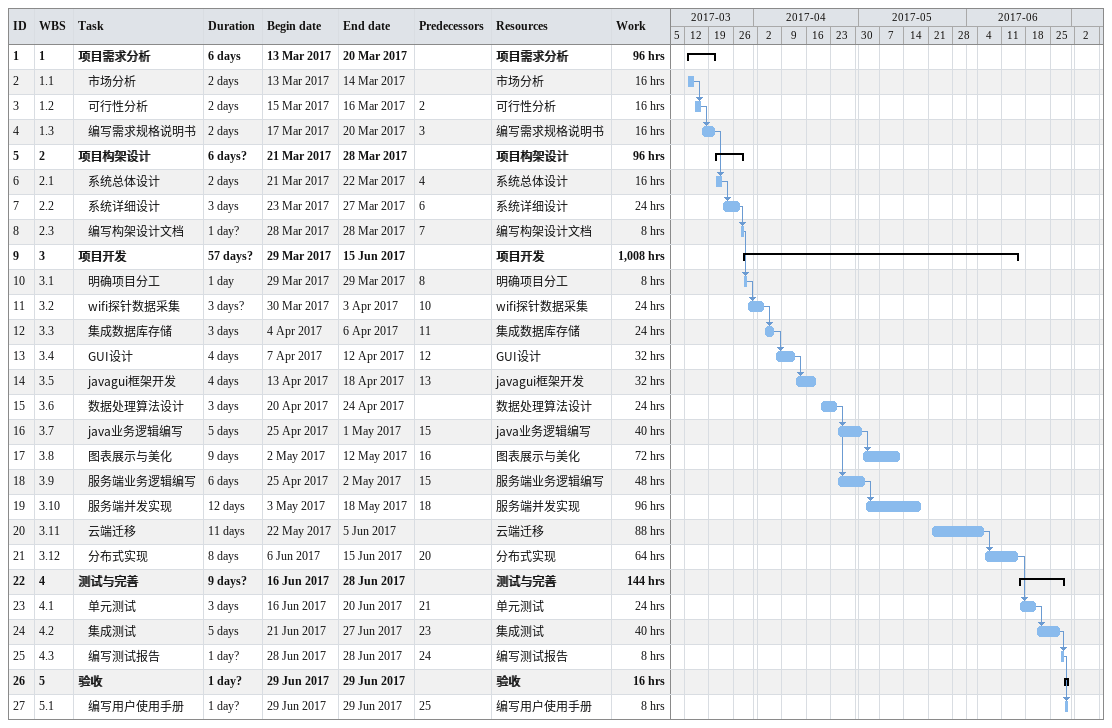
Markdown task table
| ID | WBS | Task | Duration | Start | Finish | Predecessors | Resources | Work (h) |
|---|---|---|---|---|---|---|---|---|
| 1 | 1 | **项目需求分析** | 6d | 2017-03-13 | 2017-03-20 |  | 项目需求分析 | 96 |
| 2 | 1.1 | 市场分析 | 2d | 2017-03-13 | 2017-03-14 |  | 市场分析 | 16 |
| 3 | 1.2 | 可行性分析 | 2d | 2017-03-15 | 2017-03-16 | 2 | 可行性分析 | 16 |
| 4 | 1.3 | 编写需求规格说明书 | 2d | 2017-03-17 | 2017-03-20 | 3 | 编写需求规格说明书 | 16 |
| 5 | 2 | **项目构架设计** | 6d? | 2017-03-21 | 2017-03-28 |  | 项目构架设计 | 96 |
| 6 | 2.1 | 系统总体设计 | 2d | 2017-03-21 | 2017-03-22 | 4 | 系统总体设计 | 16 |
| 7 | 2.2 | 系统详细设计 | 3d | 2017-03-23 | 2017-03-27 | 6 | 系统详细设计 | 24 |
| 8 | 2.3 | 编写构架设计文档 | 1d? | 2017-03-28 | 2017-03-28 | 7 | 编写构架设计文档 | 8 |
| 9 | 3 | **项目开发** | 57d? | 2017-03-29 | 2017-06-15 |  | 项目开发 | 1008 |
| 10 | 3.1 | 明确项目分工 | 1d | 2017-03-29 | 2017-03-29 | 8 | 明确项目分工 | 8 |
| 11 | 3.2 | wifi探针数据采集 | 3d? | 2017-03-30 | 2017-04-03 | 10 | wifi探针数据采集 | 24 |
| 12 | 3.3 | 集成数据库存储 | 3d | 2017-04-04 | 2017-04-06 | 11 | 集成数据库存储 | 24 |
| 13 | 3.4 | GUI设计 | 4d | 2017-04-07 | 2017-04-12 | 12 | GUI设计 | 32 |
| 14 | 3.5 | javagui框架开发 | 4d | 2017-04-13 | 2017-04-18 | 13 | javagui框架开发 | 32 |
| 15 | 3.6 | 数据处理算法设计 | 3d | 2017-04-20 | 2017-04-24 |  | 数据处理算法设计 | 24 |
| 16 | 3.7 | java业务逻辑编写 | 5d | 2017-04-25 | 2017-05-01 | 15 | java业务逻辑编写 | 40 |
| 17 | 3.8 | 图表展示与美化 | 9d | 2017-05-02 | 2017-05-12 | 16 | 图表展示与美化 | 72 |
| 18 | 3.9 | 服务端业务逻辑编写 | 6d | 2017-04-25 | 2017-05-02 | 15 | 服务端业务逻辑编写 | 48 |
| 19 | 3.10 | 服务端并发实现 | 12d | 2017-05-03 | 2017-05-18 | 18 | 服务端并发实现 | 96 |
| 20 | 3.11 | 云端迁移 | 11d | 2017-05-22 | 2017-06-05 |  | 云端迁移 | 88 |
| 21 | 3.12 | 分布式实现 | 8d | 2017-06-06 | 2017-06-15 | 20 | 分布式实现 | 64 |
| 22 | 4 | **测试与完善** | 9d? | 2017-06-16 | 2017-06-28 |  | 测试与完善 | 144 |
| 23 | 4.1 | 单元测试 | 3d | 2017-06-16 | 2017-06-20 | 21 | 单元测试 | 24 |
| 24 | 4.2 | 集成测试 | 5d | 2017-06-21 | 2017-06-27 | 23 | 集成测试 | 40 |
| 25 | 4.3 | 编写测试报告 | 1d? | 2017-06-28 | 2017-06-28 | 24 | 编写测试报告 | 8 |
| 26 | 5 | **验收** | 1d? | 2017-06-29 | 2017-06-29 |  | 验收 | 16 |
| 27 | 5.1 | 编写用户使用手册 | 1d? | 2017-06-29 | 2017-06-29 | 25 | 编写用户使用手册 | 8 |
